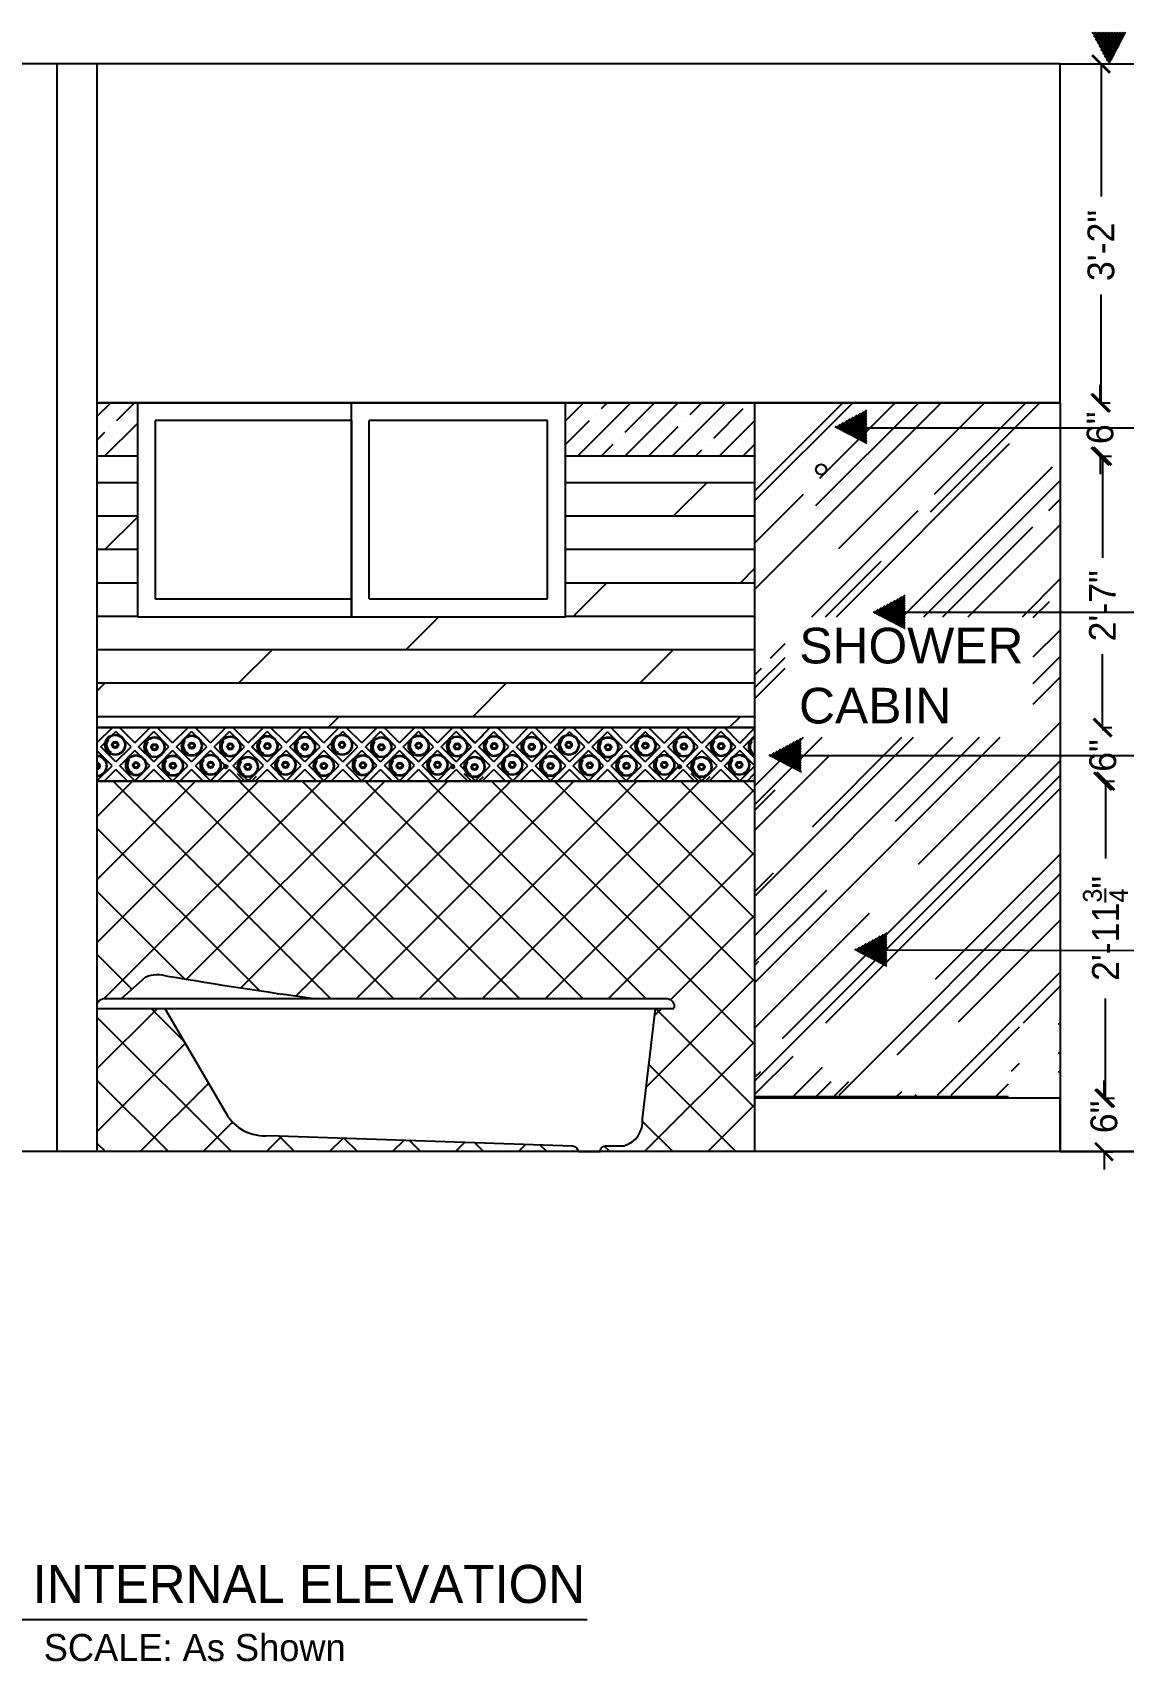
# Model space of a CAD drawing. Extents: x 10753 to 18704, y -5361 to 1140.
# Drawn here: x 15315.7 to 15438.1, y -3615.2 to -3432.5 of the extents above; entities that cross this region are included whole.
import ezdxf

# ---------------------------------------------------------------- set-up
doc = ezdxf.new("R2010")
doc.units = 0
doc.header["$LTSCALE"] = 30
doc.header["$MEASUREMENT"] = 0
doc.header["$PDMODE"] = 3
doc.linetypes.add('ACAD_ISO02W100', pattern=[15, 12, -3])
doc.layers.get('0').update_dxf_attribs({"linetype": 'CONTINUOUS'})
doc.layers.get('DEFPOINTS').update_dxf_attribs({"linetype": 'CONTINUOUS'})
for name, color, linetype in [('DIM', 6, 'CONTINUOUS'), ('furniture', 9, 'CONTINUOUS'), ('SLINE', 3, 'CONTINUOUS'), ('WALL', 2, 'CONTINUOUS'), ('WINDOW', 5, 'CONTINUOUS')]:
    doc.layers.add(name, color=color, linetype=linetype)
doc.styles.add('dim', font='arial.ttf', dxfattribs={"height": 4})
doc.styles.add('SMALL-DIM', font='stylu.ttf', dxfattribs={"height": 2})
doc.styles.get("Standard").update_dxf_attribs({"font": 'stylu.ttf', "height": 3})
doc.dimstyles.new('D1', dxfattribs={"dimtxt": 6, "dimasz": 5, "dimexe": 1, "dimexo": 2, "dimgap": 1, "dimtad": 1, "dimdec": 4, "dimzin": 3, "dimdsep": 46, "dimlunit": 4, "dimtxsty": 'Standard', "dimcen": 3, "dimclrd": 7, "dimclre": 7, "dimclrt": 2, "dimadec": 0, "dimazin": 0, "dimtfac": 1, "dimtdec": 4, "dimtofl": 0, "dimtmove": 2, "dimatfit": 3, "dimfxl": 1, "dimfrac": 2, "dimtolj": 1, "dimtzin": 1, "dimarcsym": 0})

# ---------------------------------------------------------------- blocks, each defined once
blk = doc.blocks.new('A$C6CD64EAD')
h = blk.add_hatch(color=8)
h.dxf.hatch_style = 1
edge = h.paths.add_edge_path()
edge.add_arc((804.9, 54), 6.5, 0, 360)
at = {"color": 3}
for p, q in [((0, 200), (919.8, 200)), ((0, 0), (919.8, 0))]:
    blk.add_line(p, q, dxfattribs=at)
at = {"color": 8}
for p, q in [((40.3, 142.5), (0, 182.8)), ((40.3, 142.5), (97.8, 200)), ((54.5, 128.4), (111.1, 184.9)), ((167.6, 128.4), (111.1, 184.9)), ((181.8, 142.5), (124.3, 200)), ((181.8, 142.5), (239.3, 200)), ((195.9, 128.4), (252.5, 184.9)), ((309, 128.4), (252.5, 184.9)), ((323.2, 142.5), (265.7, 200)), ((323.2, 142.5), (380.7, 200)), ((337.3, 128.4), (393.9, 184.9)), ((450.5, 128.4), (393.9, 184.9)), ((464.6, 142.5), (407.1, 200)), ((464.6, 142.5), (522.1, 200)), ((478.8, 128.4), (535.3, 184.9)), ((591.9, 128.4), (535.3, 184.9)), ((606, 142.5), (548.5, 200)), ((606, 142.5), (663.5, 200)), ((606, 142.5), (663.5, 200)), ((620.2, 128.4), (676.7, 184.9)), ((733.3, 128.4), (676.7, 184.9)), ((747.5, 142.5), (690.9, 199.1)), ((747.5, 142.5), (804.9, 200)), ((761.6, 128.4), (818.2, 184.9)), ((874.7, 128.4), (818.2, 184.9)), ((888.9, 142.5), (831.4, 200)), ((26.2, 128.4), (0, 154.6)), ((0, 102.2), (26.2, 128.4)), ((111.1, 71.8), (54.5, 128.4)), ((111.1, 71.8), (167.6, 128.4)), ((252.5, 71.8), (195.9, 128.4)), ((252.5, 71.8), (309, 128.4)), ((393.9, 71.8), (337.3, 128.4)), ((393.9, 71.8), (450.5, 128.4)), ((535.3, 71.8), (478.8, 128.4)), ((535.3, 71.8), (591.9, 128.4)), ((535.3, 71.8), (591.9, 128.4)), ((676.7, 71.8), (620.2, 128.4)), ((676.7, 71.8), (733.3, 128.4)), ((818.2, 71.8), (761.6, 128.4)), ((818.2, 71.8), (874.7, 128.4)), ((888.9, 142.5), (919.8, 173.4)), ((903, 128.4), (919.8, 145.1)), ((919.8, 111.6), (903, 128.4)), ((0, 73.9), (40.3, 114.2)), ((96.9, 57.7), (40.3, 114.2)), ((125.2, 57.7), (181.8, 114.2)), ((238.3, 57.7), (181.8, 114.2)), ((266.6, 57.7), (323.2, 114.2)), ((379.8, 57.7), (323.2, 114.2)), ((408, 57.7), (464.6, 114.2)), ((521.2, 57.7), (464.6, 114.2)), ((549.5, 57.7), (606, 114.2)), ((662.6, 57.7), (606, 114.2)), ((690.9, 57.7), (747.5, 114.2)), ((804, 57.7), (747.5, 114.2)), ((832.3, 57.7), (888.9, 114.2)), ((919.8, 83.3), (888.9, 114.2)), ((27.3, 0), (0, 27.3)), ((39.3, 0), (96.9, 57.7)), ((67.5, 0), (111.1, 43.5)), ((154.6, 0), (111.1, 43.5)), ((182.8, 0), (125.2, 57.7)), ((180.7, 0), (238.3, 57.7)), ((209, 0), (252.5, 43.5)), ((296, 0), (252.5, 43.5)), ((324.3, 0), (266.6, 57.7)), ((322.1, 0), (379.8, 57.7)), ((350.4, 0), (393.9, 43.5)), ((437.4, 0), (393.9, 43.5)), ((465.7, 0), (408, 57.7)), ((463.5, 0), (521.2, 57.7)), ((491.8, 0), (535.3, 43.5)), ((578.8, 0), (535.3, 43.5)), ((607.1, 0), (549.5, 57.7)), ((604.9, 0), (662.6, 57.7)), ((633.2, 0), (676.7, 43.5)), ((720.2, 0), (676.7, 43.5)), ((748.5, 0), (690.9, 57.7)), ((746.4, 0), (804, 57.7)), ((774.7, 0), (818.2, 43.5)), ((861.7, 0), (818.2, 43.5)), ((890, 0), (832.3, 57.7)), ((901.9, 0), (919.8, 17.8))]:
    blk.add_line(p, q, dxfattribs=at)
for p, q in [((96.9, 199.1), (96, 200)), ((379.8, 199.1), (378.8, 200)), ((804, 199.1), (803.1, 200))]:
    blk.add_line(p, q)
at = {"color": 8, "ltscale": 3}
for p, q in [((87.1, 150.8), (84, 153.3)), ((227.3, 148), (224.2, 150.4)), ((365.9, 155.4), (362.8, 157.8)), ((513, 146.2), (509.8, 148.7)), ((652.4, 152.3), (649.2, 154.8)), ((796.4, 149.3), (793.2, 151.7)), ((13.6, 72.7), (10.4, 75.2)), ((97.8, 102.6), (96, 99)), ((154.5, 80.4), (151.4, 82.8)), ((238, 99.7), (236.2, 96.2)), ((297.8, 76.3), (294.6, 78.8)), ((376.6, 107.2), (374.8, 103.6)), ((444, 78.8), (440.9, 81.3)), ((523.7, 98), (521.9, 94.4)), ((581.9, 77.3), (578.8, 79.8)), ((663.1, 104.1), (661.3, 100.5)), ((722.8, 80.4), (719.7, 82.8)), ((807.1, 101), (805.3, 97.5)), ((24.3, 24.5), (22.5, 20.9)), ((165.2, 32.2), (163.4, 28.6)), ((308.5, 28.1), (306.7, 24.5)), ((454.7, 30.6), (452.9, 27.1)), ((592.6, 29.1), (590.8, 25.5)), ((733.5, 32.2), (731.7, 28.6))]:
    blk.add_line(p, q, dxfattribs=at)
for centre, radius in [((112.3, 131.1), 38.4), ((112.3, 131.1), 36), ((112.3, 131.1), 12), ((112.3, 131.1), 8), ((252.5, 128.3), 38.4), ((252.5, 128.3), 36), ((252.5, 128.3), 12), ((252.5, 128.3), 8), ((391.1, 135.7), 38.4), ((391.1, 135.7), 36), ((391.1, 135.7), 12), ((391.1, 135.7), 8), ((538.2, 126.5), 38.4), ((538.2, 126.5), 36), ((538.2, 126.5), 12), ((538.2, 126.5), 8), ((677.6, 132.6), 38.4), ((677.6, 132.6), 36), ((677.6, 132.6), 12), ((677.6, 132.6), 8), ((821.6, 129.6), 38.4), ((821.6, 129.6), 36), ((821.6, 129.6), 12), ((821.6, 129.6), 8), ((38.8, 53), 38.4), ((38.8, 53), 36), ((38.8, 53), 12), ((38.8, 53), 8), ((179.7, 60.7), 38.4), ((179.7, 60.7), 36), ((179.7, 60.7), 12), ((179.7, 60.7), 8), ((323, 56.6), 38.4), ((323, 56.6), 36), ((323, 56.6), 12), ((323, 56.6), 8), ((469.3, 59.1), 38.4), ((469.3, 59.1), 36), ((469.3, 59.1), 12), ((469.3, 59.1), 8), ((607.1, 57.6), 38.4), ((607.1, 57.6), 36), ((607.1, 57.6), 12), ((607.1, 57.6), 8), ((748.1, 60.7), 38.4), ((748.1, 60.7), 36), ((748.1, 60.7), 12), ((748.1, 60.7), 8)]:
    blk.add_circle(centre, radius, dxfattribs=at)
at = {"color": 8}
blk.add_circle((804.9, 54), 6.5, dxfattribs=at)
at = {"color": 8, "ltscale": 3}
for centre in [(112.3, 131.1), (252.5, 128.3), (391.1, 135.7), (538.2, 126.5), (677.6, 132.6), (821.6, 129.6), (38.8, 53), (179.7, 60.7), (323, 56.6), (469.3, 59.1), (607.1, 57.6), (748.1, 60.7)]:
    blk.add_arc(centre, 32, 141.99926, 243.02847, dxfattribs=at)
blk = doc.blocks.new('_ArchTick')
at = {"color": 0, "linetype": 'ByBlock', "const_width": 0.15}
blk.add_lwpolyline([(-0.5, -0.5), (0.5, 0.5)], dxfattribs=at)
blk = doc.blocks.new('*D222')
at = {"layer": 'DEFPOINTS', "color": 0, "transparency": 16777216}
for p in [(15430.99, -3436.01), (15430.99, -3474.01), (15435.57, -3474.01)]:
    blk.add_point(p, dxfattribs=at)
at = {"layer": 'DIM', "color": 4, "lineweight": -2, "transparency": 16777216}
for p, q in [((15435.57, -3436.01), (15436.57, -3436.01)), ((15435.57, -3436.01), (15435.57, -3450.88)), ((15435.57, -3474.01), (15435.57, -3461.86)), ((15435.57, -3474.01), (15436.57, -3474.01))]:
    blk.add_line(p, q, dxfattribs=at)
at = {"layer": 'DIM', "color": 4, "lineweight": -2, "transparency": 16777216, "xscale": 2, "yscale": 2, "zscale": 2}
for p, rotation in [((15435.57, -3436.01), 90), ((15435.57, -3474.01), 270)]:
    blk.add_blockref('_ArchTick', p, dxfattribs=dict(at, rotation=rotation))
at = {"layer": 'DIM', "color": 4, "transparency": 16777216, "insert": (15435.57, -3456.37), "char_height": 3, "attachment_point": 5, "rotation": 90}
blk.add_mtext('\\A1;3\'-2"', dxfattribs=at)
blk = doc.blocks.new('*D223')
at = {"layer": 'DEFPOINTS', "color": 0, "transparency": 16777216}
for p in [(15430.99, -3480.01), (15430.99, -3510.44), (15435.72, -3510.44)]:
    blk.add_point(p, dxfattribs=at)
at = {"layer": 'DIM', "color": 4, "lineweight": -2, "transparency": 16777216}
for p, q in [((15435.72, -3480.01), (15436.72, -3480.01)), ((15435.72, -3480.01), (15435.72, -3491.4)), ((15435.72, -3510.44), (15435.72, -3502.19)), ((15435.72, -3510.44), (15436.72, -3510.44))]:
    blk.add_line(p, q, dxfattribs=at)
at = {"layer": 'DIM', "color": 4, "lineweight": -2, "transparency": 16777216, "xscale": 2, "yscale": 2, "zscale": 2}
for p, rotation in [((15435.72, -3480.01), 90), ((15435.72, -3510.44), 270)]:
    blk.add_blockref('_ArchTick', p, dxfattribs=dict(at, rotation=rotation))
at = {"layer": 'DIM', "color": 4, "transparency": 16777216, "insert": (15435.72, -3496.79), "char_height": 3, "attachment_point": 5, "rotation": 90}
blk.add_mtext('\\A1;2\'-7"', dxfattribs=at)
blk = doc.blocks.new('*D224')
at = {"layer": 'DEFPOINTS', "color": 0, "transparency": 16777216}
for p in [(15430.99, -3510.44), (15430.99, -3516.45), (15435.77, -3516.45)]:
    blk.add_point(p, dxfattribs=at)
at = {"layer": 'DIM', "color": 4, "lineweight": -2, "transparency": 16777216}
for p, q in [((15435.77, -3510.44), (15436.77, -3510.44)), ((15435.77, -3510.44), (15435.77, -3510.75)), ((15435.77, -3516.45), (15435.77, -3516.41)), ((15435.77, -3516.45), (15436.77, -3516.45))]:
    blk.add_line(p, q, dxfattribs=at)
at = {"layer": 'DIM', "color": 4, "lineweight": -2, "transparency": 16777216, "xscale": 2, "yscale": 2, "zscale": 2}
for p, rotation in [((15435.77, -3510.44), 90), ((15435.77, -3516.45), 270)]:
    blk.add_blockref('_ArchTick', p, dxfattribs=dict(at, rotation=rotation))
at = {"layer": 'DIM', "color": 4, "transparency": 16777216, "insert": (15435.77, -3513.58), "char_height": 3, "attachment_point": 5, "rotation": 90}
blk.add_mtext('\\A1;6"', dxfattribs=at)
blk = doc.blocks.new('*D225')
at = {"layer": 'DEFPOINTS', "color": 0, "transparency": 16777216}
for p in [(15430.99, -3516.45), (15430.99, -3552.01), (15436.06, -3552.01)]:
    blk.add_point(p, dxfattribs=at)
at = {"layer": 'DIM', "color": 4, "lineweight": -2, "transparency": 16777216}
for p, q in [((15436.06, -3516.45), (15437.06, -3516.45)), ((15436.06, -3516.45), (15436.06, -3525.12)), ((15436.06, -3552.01), (15436.06, -3540.81)), ((15436.06, -3552.01), (15437.06, -3552.01))]:
    blk.add_line(p, q, dxfattribs=at)
at = {"layer": 'DIM', "color": 4, "lineweight": -2, "transparency": 16777216, "xscale": 2, "yscale": 2, "zscale": 2}
for p, rotation in [((15436.06, -3516.45), 90), ((15436.06, -3552.01), 270)]:
    blk.add_blockref('_ArchTick', p, dxfattribs=dict(at, rotation=rotation))
at = {"layer": 'DIM', "color": 4, "transparency": 16777216, "insert": (15436.06, -3532.97), "char_height": 3, "attachment_point": 5, "rotation": 90}
blk.add_mtext('\\A1;2\'-11{\\H0.7x;\\S3/4;}"', dxfattribs=at)
blk = doc.blocks.new('*D226')
at = {"layer": 'DEFPOINTS', "color": 0, "transparency": 16777216}
for p in [(15430.99, -3552.01), (15430.99, -3558.01), (15435.9, -3558.01)]:
    blk.add_point(p, dxfattribs=at)
at = {"layer": 'DIM', "color": 4, "lineweight": -2, "transparency": 16777216}
for p, q in [((15435.9, -3552.01), (15435.9, -3550.01)), ((15435.9, -3552.01), (15436.9, -3552.01)), ((15435.9, -3558.01), (15436.9, -3558.01)), ((15435.9, -3558.01), (15435.9, -3560.01))]:
    blk.add_line(p, q, dxfattribs=at)
at = {"layer": 'DIM', "color": 4, "lineweight": -2, "transparency": 16777216, "xscale": 2, "yscale": 2, "zscale": 2}
for p, rotation in [((15435.9, -3552.01), 270), ((15435.9, -3558.01), 90)]:
    blk.add_blockref('_ArchTick', p, dxfattribs=dict(at, rotation=rotation))
at = {"layer": 'DIM', "color": 4, "transparency": 16777216, "insert": (15435.9, -3554.11), "char_height": 3, "attachment_point": 5, "rotation": 90}
blk.add_mtext('\\A1;6"', dxfattribs=at)
blk = doc.blocks.new('*D241')
at = {"layer": 'DEFPOINTS', "color": 0, "transparency": 16777216}
for p in [(15430.99, -3474.01), (15430.99, -3480.01), (15435.47, -3480.01)]:
    blk.add_point(p, dxfattribs=at)
at = {"layer": 'DIM', "color": 4, "lineweight": -2, "transparency": 16777216}
for p, q in [((15435.47, -3474.01), (15435.47, -3472.01)), ((15435.47, -3474.01), (15436.47, -3474.01)), ((15435.47, -3480.01), (15436.47, -3480.01)), ((15435.47, -3480.01), (15435.47, -3482.01))]:
    blk.add_line(p, q, dxfattribs=at)
at = {"layer": 'DIM', "color": 4, "lineweight": -2, "transparency": 16777216, "xscale": 2, "yscale": 2, "zscale": 2}
for p, rotation in [((15435.47, -3474.01), 270), ((15435.47, -3480.01), 90)]:
    blk.add_blockref('_ArchTick', p, dxfattribs=dict(at, rotation=rotation))
at = {"layer": 'DIM', "color": 4, "transparency": 16777216, "insert": (15435.47, -3476.82), "char_height": 3, "attachment_point": 5, "rotation": 90}
blk.add_mtext('\\A1;6"', dxfattribs=at)

msp = doc.modelspace()

# ---------------------------------------------------------------- hatches: boundary and pattern name
h = msp.add_hatch()
h.set_pattern_fill('ANSI31', color=230, angle=90, style=0)
h.set_pattern_definition([(135, (12260.52271, -20843.74142), (-0.08838834765, -0.08838834765), [])])
h.paths.add_polyline_path([(15436.49661, -3436.12275), (15438.39302, -3432.48578), (15434.54926, -3432.48578)])
h = msp.add_hatch()
h.set_pattern_fill('ANSI31', color=230, style=0)
h.set_pattern_definition([(45, (-2001.94232, -300.75333), (-0.08838834765, 0.08838834765), [])])
h.paths.add_polyline_path([(15405.67635, -3476.72724), (15409.31332, -3478.62365), (15409.31332, -3474.77988)])
h = msp.add_hatch()
h.set_pattern_fill('ANSI31', color=230, style=0)
h.set_pattern_definition([(45, (-1997.6606, -321.52172), (-0.08838834765, 0.08838834765), [])])
h.paths.add_polyline_path([(15409.95807, -3497.49562), (15413.59504, -3499.39203), (15413.59504, -3495.54827)])
h = msp.add_hatch()
h.set_pattern_fill('ANSI31', color=230, style=0)
h.set_pattern_definition([(45, (-2009.33714, -337.59727), (-0.08838834765, 0.08838834765), [])])
h.paths.add_polyline_path([(15398.28154, -3513.57118), (15401.91851, -3515.46759), (15401.91851, -3511.62382)])
h = msp.add_hatch(color=8)
h.dxf.hatch_style = 1
edge = h.paths.add_edge_path()
edge.add_arc((15337.40273, -3514.82168), 0.195, 0, 360)
h = msp.add_hatch()
h.set_pattern_fill('ANSI31', color=230, style=0)
h.set_pattern_definition([(45, (-1999.72532, -359.38789), (-0.08838834765, 0.08838834765), [])])
h.paths.add_polyline_path([(15407.89335, -3535.3618), (15411.53032, -3537.25821), (15411.53032, -3533.41444)])

# ---------------------------------------------------------------- linework, layer by layer
at = {"color": 230}
for p, q in [((15409.23701, -3476.82469), (15557.36564, -3476.82469)), ((15410.08631, -3497.50873), (15557.36564, -3497.50873)), ((15401.92184, -3513.57195), (15557.36564, -3513.60485)), ((15411.53416, -3535.36304), (15557.36564, -3535.74332))]:
    msp.add_line(p, q, dxfattribs=at)
at = {"color": 3}
for p, q in [((15322.98936, -3510.44308), (15340.84843, -3510.44308)), ((15389.58816, -3510.44612), (15396.70365, -3510.44612)), ((15322.98936, -3516.44308), (15340.84843, -3516.44308)), ((15389.58816, -3516.44612), (15396.70365, -3516.44612))]:
    msp.add_line(p, q, dxfattribs=at)
at = {"color": 8}
for p, q in [((15322.98936, -3512.12958), (15324.67587, -3510.44308)), ((15323.37525, -3512.59223), (15325.0723, -3510.89517)), ((15326.76936, -3512.59223), (15325.0723, -3510.89517)), ((15327.19362, -3512.16796), (15325.46874, -3510.44308)), ((15327.19362, -3512.16796), (15328.91851, -3510.44308)), ((15327.61789, -3512.59223), (15329.31494, -3510.89517)), ((15331.012, -3512.59223), (15329.31494, -3510.89517)), ((15331.43626, -3512.16796), (15329.71138, -3510.44308)), ((15331.43626, -3512.16796), (15333.16115, -3510.44308)), ((15331.43626, -3512.16796), (15333.16115, -3510.44308)), ((15331.86053, -3512.59223), (15333.55759, -3510.89517)), ((15335.25464, -3512.59223), (15333.55759, -3510.89517)), ((15335.67891, -3512.16796), (15333.98185, -3510.47091)), ((15335.67891, -3512.16796), (15337.40379, -3510.44308)), ((15336.10317, -3512.59223), (15337.80023, -3510.89517)), ((15339.49728, -3512.59223), (15337.80023, -3510.89517)), ((15339.92155, -3512.16796), (15338.19666, -3510.44308)), ((15339.92155, -3512.16796), (15340.84843, -3511.24108)), ((15390.7985, -3512.171), (15389.58816, -3510.96067)), ((15390.7985, -3512.171), (15392.52338, -3510.44612)), ((15391.22276, -3512.59527), (15392.91982, -3510.89821)), ((15394.61688, -3512.59527), (15392.91982, -3510.89821)), ((15395.04114, -3512.171), (15393.31626, -3510.44612)), ((15395.04114, -3512.171), (15396.76602, -3510.44612)), ((15395.46541, -3512.59527), (15396.70365, -3511.35702)), ((15324.64804, -3514.71355), (15322.98936, -3513.05487)), ((15325.0723, -3514.28928), (15323.37525, -3512.59223)), ((15325.0723, -3514.28928), (15326.76936, -3512.59223)), ((15325.49657, -3514.71355), (15327.19362, -3513.01649)), ((15328.89068, -3514.71355), (15327.19362, -3513.01649)), ((15329.31494, -3514.28928), (15327.61789, -3512.59223)), ((15329.31494, -3514.28928), (15331.012, -3512.59223)), ((15329.31494, -3514.28928), (15331.012, -3512.59223)), ((15329.73921, -3514.71355), (15331.43626, -3513.01649)), ((15333.13332, -3514.71355), (15331.43626, -3513.01649)), ((15333.55759, -3514.28928), (15331.86053, -3512.59223)), ((15333.55759, -3514.28928), (15335.25464, -3512.59223)), ((15333.98185, -3514.71355), (15335.67891, -3513.01649)), ((15337.37596, -3514.71355), (15335.67891, -3513.01649)), ((15337.80023, -3514.28928), (15336.10317, -3512.59223)), ((15337.80023, -3514.28928), (15339.49728, -3512.59223)), ((15338.22449, -3514.71355), (15339.92155, -3513.01649)), ((15340.84843, -3513.94337), (15339.92155, -3513.01649)), ((15340.34581, -3512.59223), (15340.84843, -3512.0896)), ((15340.84843, -3513.09485), (15340.34581, -3512.59223)), ((15390.37424, -3512.59527), (15389.58816, -3511.8092)), ((15389.58816, -3513.38134), (15390.37424, -3512.59527)), ((15389.58816, -3514.22987), (15390.7985, -3513.01953)), ((15392.49556, -3514.71659), (15390.7985, -3513.01953)), ((15392.91982, -3514.29232), (15391.22276, -3512.59527)), ((15392.91982, -3514.29232), (15394.61688, -3512.59527)), ((15393.34408, -3514.71659), (15395.04114, -3513.01953)), ((15396.7382, -3514.71659), (15395.04114, -3513.01953)), ((15396.70365, -3513.83351), (15395.46541, -3512.59527)), ((15322.98936, -3516.37222), (15324.64804, -3514.71355)), ((15327.2261, -3516.44308), (15325.49657, -3514.71355)), ((15327.16115, -3516.44308), (15328.89068, -3514.71355)), ((15331.46874, -3516.44308), (15329.73921, -3514.71355)), ((15331.40379, -3516.44308), (15333.13332, -3514.71355)), ((15335.71138, -3516.44308), (15333.98185, -3514.71355)), ((15335.64643, -3516.44308), (15337.37596, -3514.71355)), ((15339.95402, -3516.44308), (15338.22449, -3514.71355)), ((15390.76602, -3516.44612), (15392.49556, -3514.71659)), ((15395.07362, -3516.44612), (15393.34408, -3514.71659)), ((15395.00866, -3516.44612), (15396.7382, -3514.71659)), ((15323.76703, -3516.44308), (15325.0723, -3515.13781)), ((15326.37757, -3516.44308), (15325.0723, -3515.13781)), ((15328.00968, -3516.44308), (15329.31494, -3515.13781)), ((15330.62021, -3516.44308), (15329.31494, -3515.13781)), ((15332.25232, -3516.44308), (15333.55759, -3515.13781)), ((15334.86285, -3516.44308), (15333.55759, -3515.13781)), ((15336.49496, -3516.44308), (15337.80023, -3515.13781)), ((15339.1055, -3516.44308), (15337.80023, -3515.13781)), ((15340.31333, -3516.44308), (15340.84843, -3515.90798)), ((15390.40671, -3516.44612), (15389.58816, -3515.62757)), ((15391.61455, -3516.44612), (15392.91982, -3515.14085)), ((15394.22509, -3516.44612), (15392.91982, -3515.14085)), ((15395.85719, -3516.44612), (15396.70365, -3515.59966))]:
    msp.add_line(p, q, dxfattribs=at)
for p, q in [((15324.64804, -3510.47091), (15324.62021, -3510.44308)), ((15337.37596, -3510.47091), (15337.34814, -3510.44308)), ((15392.49556, -3510.47395), (15392.46773, -3510.44612))]:
    msp.add_line(p, q)
at = {"color": 8, "ltscale": 3}
for p, q in [((15324.23291, -3511.78151), (15324.13835, -3511.70762)), ((15324.55399, -3513.22813), (15324.49957, -3513.33508)), ((15328.64462, -3512.05704), (15328.55006, -3511.98316)), ((15332.82655, -3511.87335), (15332.73199, -3511.79947)), ((15337.14634, -3511.96519), (15337.05178, -3511.89131)), ((15392.20186, -3511.92232), (15392.1073, -3511.84843)), ((15396.40757, -3512.00743), (15396.31301, -3511.93355)), ((15326.57663, -3514.07762), (15326.48207, -3514.00374)), ((15328.96569, -3513.50367), (15328.91127, -3513.61062)), ((15330.71261, -3514.12354), (15330.61805, -3514.04966)), ((15333.14763, -3513.31998), (15333.0932, -3513.42693)), ((15334.94049, -3514.03169), (15334.84593, -3513.95781)), ((15337.46742, -3513.41182), (15337.41299, -3513.51877)), ((15389.99601, -3514.26435), (15389.90145, -3514.19046)), ((15392.52293, -3513.36894), (15392.46851, -3513.47589)), ((15394.22389, -3514.03474), (15394.12933, -3513.96086)), ((15396.72865, -3513.45405), (15396.67423, -3513.561)), ((15326.89771, -3515.52424), (15326.84329, -3515.63119)), ((15331.03368, -3515.57016), (15330.97926, -3515.67711)), ((15335.26157, -3515.47832), (15335.20714, -3515.58527)), ((15390.31709, -3515.71097), (15390.26266, -3515.81792)), ((15394.54496, -3515.48136), (15394.49054, -3515.58831))]:
    msp.add_line(p, q, dxfattribs=at)
at = {"color": 200}
msp.add_line((15322.98936, -3541.93576), (15387.66693, -3541.93576), dxfattribs=at)
at = {"linetype": 'ACAD_ISO02W100'}
msp.add_line((15430.98936, -3558.00624), (15528.89584, -3558.00624), dxfattribs=at)
at = {"color": 200}
for points in [[(15325.68704, -3540.83104), (15328.42825, -3538.40201, -0.179838239), (15330.87426, -3538.31774, 0.007483918), (15347.27935, -3540.83104, 1.147383764)], [(15322.98936, -3541.93576), (15322.98936, -3541.4159, -0.322956529), (15323.69848, -3540.83104), (15386.8846, -3540.83104, -0.465484734), (15387.66693, -3541.93576, 1.294261965)], [(15330.54725, -3541.93576), (15337.39613, -3553.66748, 0.301804176), (15342.24303, -3556.19413), (15376.27667, -3557.35218, -0.330752895), (15376.93952, -3558.00625), (15379.38763, -3558.00625, -0.439757724), (15380.10652, -3557.34621), (15382.04946, -3557.34621, 0.374746357), (15384.11613, -3554.32097), (15385.59302, -3541.93576)]]:
    msp.add_lwpolyline(points, format="xyb", dxfattribs=at)
at = {"color": 8, "ltscale": 3}
for centre, radius in [((15324.9894, -3512.37255), 1.152), ((15324.9894, -3512.37255), 1.08), ((15333.58303, -3512.4644), 1.152), ((15333.58303, -3512.4644), 1.08), ((15337.90282, -3512.55624), 1.152), ((15392.95834, -3512.51336), 1.152), ((15392.95834, -3512.51336), 1.08), ((15324.9894, -3512.37255), 0.36), ((15324.9894, -3512.37255), 0.24), ((15329.4011, -3512.64808), 1.152), ((15329.4011, -3512.64808), 1.08), ((15329.4011, -3512.64808), 0.36), ((15329.4011, -3512.64808), 0.24), ((15333.58303, -3512.4644), 0.36), ((15333.58303, -3512.4644), 0.24), ((15337.90282, -3512.55624), 1.08), ((15337.90282, -3512.55624), 0.36), ((15337.90282, -3512.55624), 0.24), ((15392.95834, -3512.51336), 0.36), ((15392.95834, -3512.51336), 0.24), ((15327.33312, -3514.66866), 1.152), ((15327.33312, -3514.66866), 1.08), ((15327.33312, -3514.66866), 0.36), ((15327.33312, -3514.66866), 0.24), ((15331.46909, -3514.71458), 1.152), ((15331.46909, -3514.71458), 1.08), ((15331.46909, -3514.71458), 0.36), ((15331.46909, -3514.71458), 0.24), ((15335.69697, -3514.62274), 1.152), ((15335.69697, -3514.62274), 1.08), ((15335.69697, -3514.62274), 0.36), ((15335.69697, -3514.62274), 0.24), ((15390.75249, -3514.85539), 1.152), ((15390.75249, -3514.85539), 1.08), ((15390.75249, -3514.85539), 0.36), ((15390.75249, -3514.85539), 0.24), ((15394.98037, -3514.62578), 1.152), ((15394.98037, -3514.62578), 1.08), ((15394.98037, -3514.62578), 0.36), ((15394.98037, -3514.62578), 0.24)]:
    msp.add_circle(centre, radius, dxfattribs=at)
at = {"color": 8}
msp.add_circle((15337.40273, -3514.82168), 0.195, dxfattribs=at)
at = {"color": 8, "ltscale": 3}
for centre, radius, start, end in [((15324.9894, -3512.37255), 0.96, 141.9992553, 243.0284661), ((15329.4011, -3512.64808), 0.96, 141.9992553, 243.0284661), ((15333.58303, -3512.4644), 0.96, 141.9992553, 243.0284661), ((15337.90282, -3512.55624), 0.96, 141.9992553, 243.0284661), ((15392.95834, -3512.51336), 0.96, 141.9992553, 243.0284661), ((15397.16406, -3512.59847), 1.152, 113.5568861, 246.4431139), ((15397.16406, -3512.59847), 1.08, 115.2331881, 244.7668119), ((15397.16406, -3512.59847), 0.96, 141.9992553, 243.0284661), ((15322.94475, -3514.74535), 1.152, 272.2193124, 87.7806876), ((15322.94475, -3514.74535), 1.08, 272.3673481, 87.6326519), ((15322.94475, -3514.74535), 0.36, 277.1183217, 82.8816783), ((15322.94475, -3514.74535), 0.24, 280.712337, 79.287663), ((15327.33312, -3514.66866), 0.96, 141.9992553, 243.0284661), ((15331.46909, -3514.71458), 0.96, 141.9992553, 243.0284661), ((15335.69697, -3514.62274), 0.96, 141.9992553, 243.0284661), ((15390.75249, -3514.85539), 0.96, 141.9992553, 243.0284661), ((15394.98037, -3514.62578), 0.96, 141.9992553, 243.0284661)]:
    msp.add_arc(centre, radius, start, end, dxfattribs=at)
at = {"layer": 'furniture'}
for p, q in [((15397.15442, -3536.68398), (15396.70365, -3537.13475)), ((15430.98936, -3539.42815), (15426.83806, -3543.57946)), ((15430.98936, -3543.50955), (15430.76839, -3543.73053)), ((15430.76839, -3543.73053), (15430.76839, -3543.73053)), ((15430.98936, -3546.81883), (15430.76839, -3547.03981)), ((15430.76839, -3547.03981), (15430.76839, -3547.03981)), ((15430.98936, -3548.91477), (15430.76839, -3549.13575)), ((15425.15554, -3550.4304), (15423.77255, -3551.81339)), ((15421.66819, -3551.81339), (15421.66819, -3551.81339))]:
    msp.add_line(p, q, dxfattribs=at)
at = {"layer": 'SLINE'}
msp.add_line((15294.94527, -3610.4947), (15377.94331, -3610.4947), dxfattribs=at)
at = {"layer": 'WALL', "color": 9}
for p, q in [((15430.98936, -3436.00624), (15225.35427, -3436.00624)), ((15318.48936, -3558.00624), (15318.48936, -3436.00624)), ((15322.98936, -3558.00624), (15322.98936, -3436.00624)), ((15430.98936, -3474.00624), (15430.98936, -3436.00624)), ((15430.98936, -3436.00624), (15500.31136, -3436.00624)), ((15430.98936, -3474.00624), (15430.98936, -3558.00624)), ((15441.05517, -3558.00624), (15221.64809, -3558.00624))]:
    msp.add_line(p, q, dxfattribs=at)
at = {"layer": 'WALL'}
for p, q in [((15396.70365, -3474.00624), (15322.98936, -3474.00624)), ((15430.98936, -3474.00624), (15396.70365, -3474.00624)), ((15430.98936, -3474.00624), (15430.98936, -3558.00624)), ((15430.98936, -3558.00624), (15430.98936, -3552.00624))]:
    msp.add_line(p, q, dxfattribs=at)
at = {"layer": 'WALL', "color": 3}
for p, q in [((15322.98936, -3474.00624), (15430.98936, -3474.00624)), ((15322.98936, -3475.51916), (15324.50228, -3474.00624)), ((15325.17183, -3475.98834), (15327.15393, -3474.00624)), ((15375.48936, -3476.05216), (15377.53529, -3474.00624)), ((15376.83859, -3480.00624), (15382.83859, -3474.00624)), ((15379.53066, -3474.66252), (15380.18694, -3474.00624)), ((15382.14189, -3480.00624), (15388.14189, -3474.00624)), ((15382.18231, -3477.31417), (15385.49024, -3474.00624)), ((15387.44519, -3480.00624), (15393.44519, -3474.00624)), ((15389.47435, -3475.32543), (15390.79354, -3474.00624)), ((15392.126, -3477.97708), (15395.44056, -3474.66252)), ((15406.6201, -3474.00624), (15396.70365, -3483.92269)), ((15407.72311, -3474.00624), (15396.70365, -3485.0257)), ((15396.70365, -3474.00624), (15396.70365, -3558.00624)), ((15417.4978, -3474.15941), (15396.70365, -3494.95356)), ((15415.11379, -3474.00624), (15403.54323, -3485.5768)), ((15412.46636, -3474.00624), (15403.98486, -3482.48774)), ((15422.50447, -3474.00624), (15406.13549, -3490.37522)), ((15428.68183, -3474.00624), (15416.39471, -3486.29336)), ((15427.13741, -3474.00624), (15416.83582, -3484.30783)), ((15323.80558, -3480.00624), (15327.48936, -3476.32246)), ((15324.50892, -3476.65126), (15324.50892, -3476.65126)), ((15375.48936, -3478.70382), (15378.20484, -3475.98834)), ((15378.86775, -3475.32543), (15378.86775, -3475.32543)), ((15384.83396, -3479.96582), (15388.14853, -3476.65126)), ((15388.81144, -3475.98834), (15388.81144, -3475.98834)), ((15392.74849, -3480.00624), (15396.70365, -3476.05108)), ((15322.98936, -3478.17081), (15323.846, -3477.31417)), ((15381.5194, -3477.97708), (15381.5194, -3477.97708)), ((15327.48936, -3480.00624), (15322.98936, -3480.00624)), ((15396.70365, -3480.00624), (15375.48936, -3480.00624)), ((15379.49024, -3480.00624), (15380.85649, -3478.63999)), ((15425.27404, -3478.62735), (15405.85016, -3498.05123)), ((15430.07247, -3481.2196), (15413.24084, -3498.05123)), ((15322.98936, -3482.93754), (15327.48936, -3482.93754)), ((15375.48936, -3482.93754), (15396.70365, -3482.93754)), ((15387.62753, -3486.68753), (15391.37753, -3482.93753)), ((15430.98936, -3482.72958), (15415.66771, -3498.05123)), ((15402.16477, -3484.30783), (15396.70365, -3489.76895)), ((15430.98936, -3484.82534), (15429.68678, -3486.12792)), ((15322.98936, -3486.68754), (15327.48936, -3486.68754)), ((15323.87753, -3490.43753), (15327.48936, -3486.8257)), ((15375.48936, -3486.68754), (15396.70365, -3486.68754)), ((15415.01573, -3486.12792), (15403.09243, -3498.05123)), ((15430.98936, -3487.69339), (15420.63153, -3498.05123)), ((15427.86669, -3487.94802), (15417.76348, -3498.05123)), ((15322.98936, -3490.43754), (15327.48936, -3490.43754)), ((15375.48936, -3490.43754), (15396.70365, -3490.43754)), ((15395.12753, -3494.18753), (15396.70365, -3492.61141)), ((15410.87928, -3491.80879), (15404.63685, -3498.05123)), ((15322.98936, -3494.18754), (15327.48936, -3494.18754)), ((15375.48936, -3494.18754), (15396.70365, -3494.18754)), ((15376.37753, -3497.93753), (15380.12753, -3494.18753)), ((15430.98936, -3493.76044), (15426.69858, -3498.05123)), ((15429.74155, -3496.33189), (15427.93056, -3498.14288)), ((15322.98936, -3497.93754), (15327.48936, -3497.93754)), ((15357.62753, -3501.68753), (15361.30882, -3498.00624)), ((15375.48936, -3497.93754), (15396.70365, -3497.93754)), ((15430.98936, -3499.49639), (15427.93056, -3502.5552)), ((15322.98936, -3501.68754), (15396.70365, -3501.68754)), ((15338.87753, -3505.43753), (15342.62753, -3501.68753)), ((15383.87753, -3505.43753), (15387.62753, -3501.68753)), ((15400.08666, -3501.05699), (15398.46943, -3502.67422)), ((15400.08666, -3502.60141), (15396.70365, -3505.98442)), ((15397.44147, -3503.81339), (15396.70365, -3504.55121)), ((15400.08666, -3503.81473), (15396.70365, -3507.19774)), ((15430.98936, -3502.47475), (15427.93056, -3505.53356)), ((15322.98936, -3505.43754), (15396.70365, -3505.43754)), ((15365.12753, -3509.18753), (15368.87753, -3505.43753)), ((15430.98936, -3504.79131), (15427.93056, -3507.85012)), ((15322.98936, -3509.18754), (15396.70365, -3509.18754)), ((15348.87198, -3510.44308), (15350.12753, -3509.18753)), ((15322.98936, -3510.44308), (15396.70365, -3510.44308)), ((15322.98936, -3510.44308), (15396.70365, -3510.44308)), ((15396.70365, -3510.44308), (15322.98936, -3510.44308)), ((15430.98936, -3509.86543), (15415.0705, -3525.7843)), ((15424.20973, -3511.57094), (15396.70365, -3539.07702)), ((15402.148, -3511.57094), (15396.70365, -3517.01529)), ((15418.91482, -3511.57094), (15396.70365, -3533.78211)), ((15404.24377, -3511.57094), (15396.70365, -3519.11106)), ((15414.50249, -3511.57094), (15396.70365, -3529.36978)), ((15413.17886, -3511.57094), (15403.15767, -3521.59213)), ((15421.89317, -3511.57094), (15412.47824, -3520.98587)), ((15405.08756, -3513.59519), (15396.70365, -3521.9791)), ((15430.98936, -3514.16745), (15399.79314, -3545.36367)), ((15396.70365, -3516.44308), (15322.98936, -3516.44308)), ((15396.70365, -3516.44612), (15322.98936, -3516.44612)), ((15322.98936, -3516.44612), (15396.70365, -3516.44612)), ((15322.98936, -3520.39589), (15326.93913, -3516.44612)), ((15322.98936, -3527.46695), (15334.0102, -3516.44612)), ((15322.98936, -3534.53802), (15341.08126, -3516.44612)), ((15323.76741, -3540.83104), (15348.15233, -3516.44612)), ((15349.14435, -3540.83104), (15324.75943, -3516.44612)), ((15356.21541, -3540.83104), (15331.83049, -3516.44612)), ((15332.99804, -3538.67148), (15355.2234, -3516.44612)), ((15363.28648, -3540.83104), (15338.90156, -3516.44612)), ((15339.09984, -3539.64075), (15362.29447, -3516.44612)), ((15345.26254, -3540.54911), (15369.36554, -3516.44612)), ((15370.35755, -3540.83104), (15345.97263, -3516.44612)), ((15352.05168, -3540.83104), (15376.4366, -3516.44612)), ((15377.42862, -3540.83104), (15353.0437, -3516.44612)), ((15359.12275, -3540.83104), (15383.50767, -3516.44612)), ((15384.49969, -3540.83104), (15360.11476, -3516.44612)), ((15366.19382, -3540.83104), (15390.57874, -3516.44612)), ((15396.70365, -3545.96394), (15367.18583, -3516.44612)), ((15396.70365, -3538.89287), (15374.2569, -3516.44612)), ((15396.70365, -3531.8218), (15381.32797, -3516.44612)), ((15396.70365, -3524.75074), (15388.39904, -3516.44612)), ((15430.98936, -3515.82217), (15396.70365, -3550.10789)), ((15373.26489, -3540.83104), (15396.70365, -3517.39228)), ((15398.98692, -3517.47357), (15396.70365, -3519.75685)), ((15430.98936, -3517.25611), (15404.66716, -3543.57832)), ((15341.20057, -3539.95834), (15322.98936, -3521.74713)), ((15380.33595, -3540.83104), (15396.70365, -3524.46335)), ((15430.98936, -3524.64679), (15416.94575, -3538.69041)), ((15398.78328, -3526.77344), (15396.70365, -3528.85307)), ((15430.98936, -3526.85304), (15406.14955, -3551.69285)), ((15332.812, -3538.64083), (15322.98936, -3528.8182)), ((15404.75664, -3528.70748), (15396.70365, -3536.76046)), ((15430.98936, -3528.8385), (15412.6441, -3547.18377)), ((15387.27724, -3540.96082), (15396.70365, -3531.53441)), ((15409.55506, -3531.29973), (15396.70365, -3544.15115)), ((15430.98936, -3532.03747), (15419.538, -3543.48884)), ((15326.87684, -3539.77674), (15322.98936, -3535.88926)), ((15384.53963, -3550.7695), (15396.70365, -3538.60548)), ((15430.98936, -3537.88391), (15417.18042, -3551.69285)), ((15322.98936, -3548.68016), (15329.73376, -3541.93576)), ((15332.66719, -3545.56709), (15329.03586, -3541.93576)), ((15385.49699, -3542.74107), (15386.3023, -3541.93576)), ((15396.70365, -3553.03501), (15385.60441, -3541.93576)), ((15338.03527, -3558.00624), (15322.98936, -3542.96033)), ((15426.38089, -3544.03663), (15418.72466, -3551.69285)), ((15322.98936, -3555.75123), (15332.85382, -3545.88677)), ((15384.37396, -3558.00624), (15396.70365, -3545.67655)), ((15400.98035, -3547.31692), (15396.70365, -3551.59363)), ((15394.60382, -3558.00624), (15384.84087, -3548.2433)), ((15397.35799, -3549.03856), (15396.70365, -3549.69291)), ((15404.28174, -3548.56364), (15401.032, -3551.81339)), ((15426.38089, -3548.11803), (15425.49505, -3549.00386)), ((15330.96421, -3558.00624), (15322.98936, -3550.0314)), ((15327.80542, -3558.00624), (15335.46024, -3550.35142)), ((15405.26628, -3550.15862), (15403.61151, -3551.81339)), ((15407.23462, -3550.15887), (15405.58011, -3551.81339)), ((15413.17456, -3551.27868), (15412.63985, -3551.81339)), ((15391.44503, -3558.00624), (15396.70365, -3552.74762)), ((15396.70365, -3551.81339), (15425.17391, -3551.81339)), ((15430.98936, -3552.00624), (15396.70365, -3552.00624)), ((15405.58011, -3551.81339), (15405.58011, -3551.81339)), ((15414.83974, -3551.64997), (15414.67633, -3551.81339)), ((15414.67633, -3551.81339), (15414.67633, -3551.81339)), ((15415.96614, -3551.81339), (15415.77328, -3552.00624)), ((15334.87648, -3558.00624), (15338.16885, -3554.71387)), ((15387.53275, -3558.00624), (15384.13515, -3554.60865)), ((15341.94755, -3558.00624), (15343.70975, -3556.24404)), ((15345.10634, -3558.00624), (15343.33126, -3556.23116)), ((15349.01862, -3558.00624), (15350.54813, -3556.47673)), ((15352.17741, -3558.00624), (15350.65141, -3556.48024)), ((15356.08969, -3558.00624), (15357.38651, -3556.70942)), ((15359.24848, -3558.00624), (15357.97156, -3556.72932)), ((15363.16076, -3558.00624), (15364.22489, -3556.9421)), ((15366.31954, -3558.00624), (15365.29171, -3556.9784)), ((15370.23182, -3558.00624), (15371.06327, -3557.17479)), ((15373.39061, -3558.00624), (15372.61185, -3557.22748))]:
    msp.add_line(p, q, dxfattribs=at)
at = {"layer": 'WALL', "color": 0}
for p, q in [((15326.45723, -3480.00624), (15326.49765, -3479.96582)), ((15327.16057, -3479.30291), (15327.16057, -3479.30291)), ((15390.09684, -3480.00624), (15390.80018, -3479.30291)), ((15391.46309, -3478.63999), (15391.46309, -3478.63999)), ((15395.40014, -3480.00624), (15396.70365, -3478.70273)), ((15322.98936, -3506.3257), (15323.87753, -3505.43753)), ((15393.87198, -3510.44308), (15395.12753, -3509.18753)), ((15396.70365, -3517.67967), (15395.4701, -3516.44612)), ((15323.89314, -3558.00624), (15322.98936, -3557.10247)), ((15380.46168, -3558.00624), (15379.835, -3557.37956))]:
    msp.add_line(p, q, dxfattribs=at)
at = {"layer": 'WALL', "color": 3}
msp.add_circle((15404.17391, -3481.49285), 0.585, dxfattribs=at)
at = {"layer": 'WINDOW'}
msp.add_line((15375.48936, -3474.00624), (15327.48936, -3474.00624), dxfattribs=at)
at = {"layer": 'WINDOW', "color": 4}
for p, q in [((15327.48936, -3474.00624), (15327.48936, -3498.00624)), ((15351.48936, -3498.00624), (15351.48936, -3474.00624)), ((15375.48936, -3498.00624), (15375.48936, -3474.00624)), ((15351.48936, -3476.00624), (15329.48936, -3476.00624)), ((15329.48936, -3476.00624), (15329.48936, -3496.00624)), ((15351.48936, -3476.00624), (15351.48936, -3498.00624)), ((15373.48936, -3476.00624), (15353.48936, -3476.00624)), ((15353.48936, -3496.00624), (15353.48936, -3476.00624)), ((15373.48936, -3496.00624), (15373.48936, -3476.00624)), ((15329.48936, -3496.00624), (15351.48936, -3496.00624)), ((15353.48936, -3496.00624), (15373.48936, -3496.00624)), ((15327.48936, -3498.00624), (15375.48936, -3498.00624))]:
    msp.add_line(p, q, dxfattribs=at)

# ---------------------------------------------------------------- block references
at = {"layer": 'WALL', "color": 3, "xscale": 0.03, "yscale": 0.03, "zscale": 0.03}
for p in [(15338.70169, -3516.44289), (15364.13351, -3516.44731)]:
    msp.add_blockref('A$C6CD64EAD', p, dxfattribs=at)

# ---------------------------------------------------------------- texts
at = {"layer": 'DIM', "color": 4, "style": 'dim'}
for s, p in [('SHOWER', (15401.71872, -3503.24485)), ('CABIN', (15401.69144, -3509.97973))]:
    msp.add_text(s, height=4, dxfattribs=at).set_placement(p)
at = {"layer": 'SLINE', "style": 'SMALL-DIM'}
for s, height, p in [('INTERNAL ELEVATION', 4.2757912, (15315.73932, -3608.63162, 0.04541)), ('SCALE: As Shown', 3.0375, (15316.98043, -3615.1406, 0.06863))]:
    msp.add_text(s, height=height, dxfattribs=at).set_placement(p)

# ---------------------------------------------------------------- dimensions: what is measured, and where the dimension line sits
at = {"layer": 'DIM'}
for base, p1, p2, picture, middle in [((15435.56903, -3474.00624), (15430.98936, -3436.00624), (15430.98936, -3474.00624), '*D222', (15435.56903, -3456.36972)), ((15435.46762, -3480.00624), (15430.98936, -3474.00624), (15430.98936, -3480.00624), '*D241', (15435.46762, -3476.82469)), ((15435.7699, -3516.44731), (15430.98936, -3510.44289), (15430.98936, -3516.44731), '*D224', (15435.7699, -3513.57911)), ((15435.90122, -3558.00624), (15430.98936, -3552.00624), (15430.98936, -3558.00624), '*D226', (15435.90122, -3554.11082))]:
    dim = msp.add_linear_dim(base=base, p1=p1, p2=p2, angle=90, dimstyle='D1', override={"dimtxt": 3, "dimasz": 2, "dimexo": 9, "dimblk": 'ArchTick', "dimclrd": 4, "dimclre": 4, "dimclrt": 4, "dimldrblk": 'ArchTick', "dimfxlon": 1}, dxfattribs=at)
    dim.commit()
    dim.dimension.update_dxf_attribs({"geometry": picture, "text_midpoint": middle, "dimtype": 160})
for base, p1, p2, text, picture, middle in [((15435.7175, -3510.44289), (15430.98936, -3480.00624), (15430.98936, -3510.44289), '2\'-7"', '*D223', (15435.7175, -3496.79325)), ((15436.0645, -3552.00624), (15430.98936, -3516.44731), (15430.98936, -3552.00624), '2\'-11{\\H0.7x;\\S3/4;}"', '*D225', (15436.0645, -3532.96883))]:
    dim = msp.add_linear_dim(base=base, p1=p1, p2=p2, angle=90, text=text, dimstyle='D1', override={"dimtxt": 3, "dimasz": 2, "dimexo": 9, "dimblk": 'ArchTick', "dimclrd": 4, "dimclre": 4, "dimclrt": 4, "dimldrblk": 'ArchTick', "dimfxlon": 1}, dxfattribs=at)
    dim.commit()
    dim.dimension.update_dxf_attribs({"geometry": picture, "text_midpoint": middle, "dimtype": 160})

doc.saveas('drawing.dxf')
